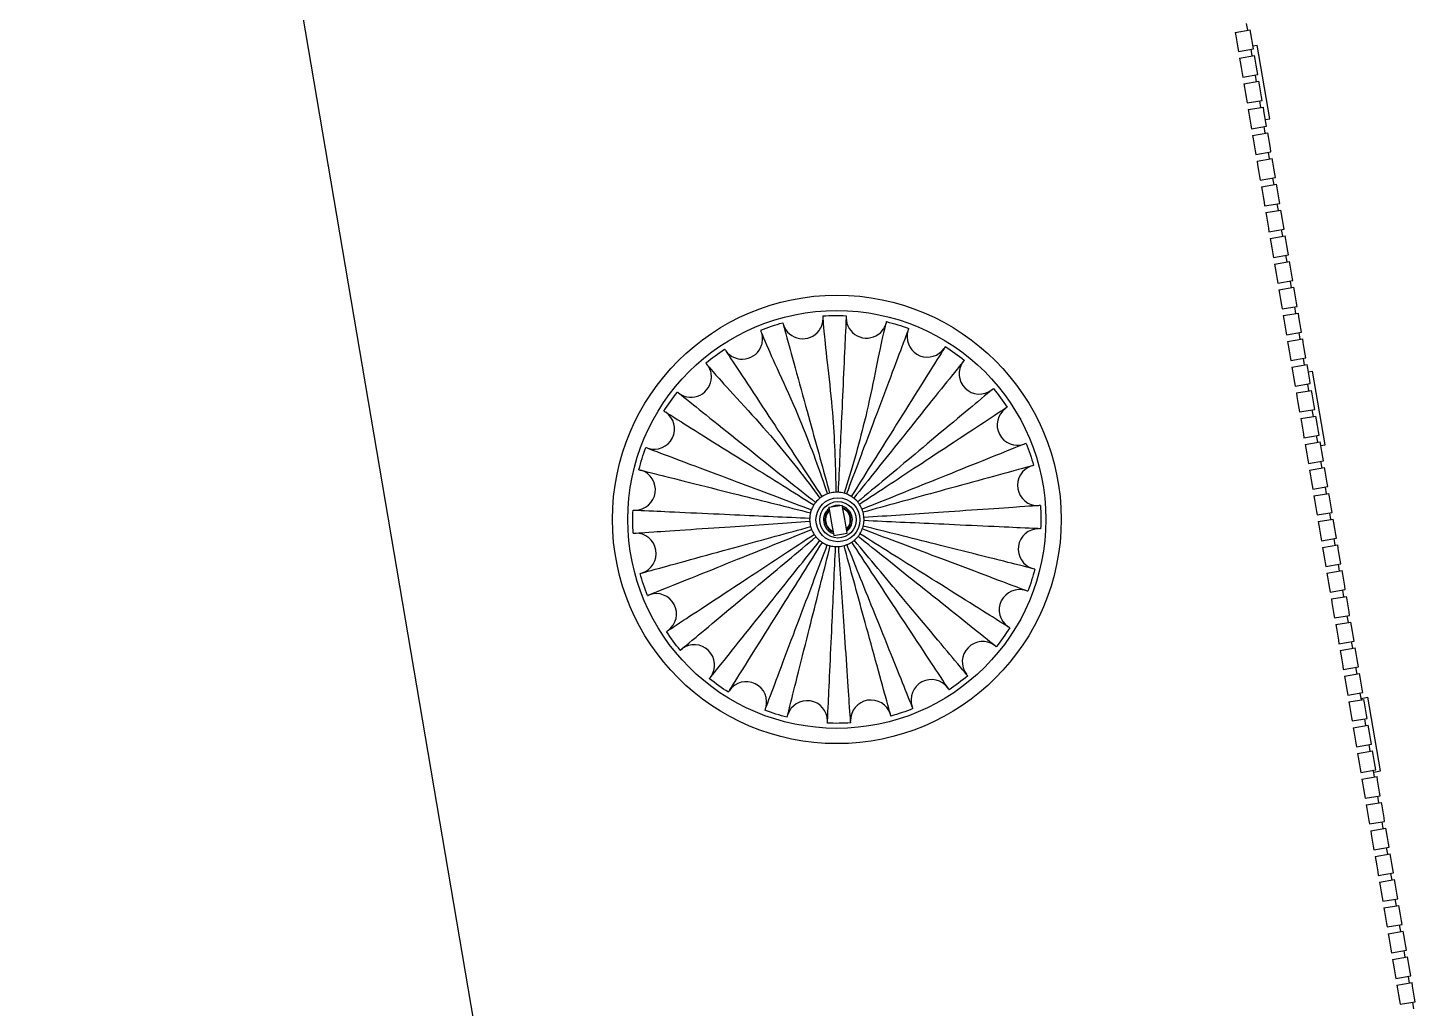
# Model space of a CAD drawing. Header units: inches. Extents: x -6210 to 141093, y -2740 to 21225.
# Drawn here: x 99708.8 to 100116.9, y 7866.7 to 8155.3 of the extents above; entities that cross this region are included whole.
import ezdxf

# ---------------------------------------------------------------- set-up
doc = ezdxf.new("R2010")
doc.units = ezdxf.units.IN
doc.header["$LTSCALE"] = 100
doc.header["$MEASUREMENT"] = 0
doc.layers.add('car area', color=53, linetype='Continuous')

msp = doc.modelspace()

# ---------------------------------------------------------------- linework, layer by layer
at = {"layer": 'car area'}
for p, q in [((99926.87027, 7350.7335), (99708.75239, 8636.06312)), ((100067.63655, 8154.53829), (100067.30193, 8156.5101)), ((100063.92596, 8153.90861), (100068.36253, 8154.66149)), ((100063.92596, 8153.90861), (100064.10687, 8152.84254)), ((100064.10687, 8152.84254), (100064.40174, 8151.10494)), ((100064.40174, 8151.10494), (100064.69661, 8149.36734)), ((100068.54344, 8153.59542), (100068.36253, 8154.66149)), ((100068.83831, 8151.85782), (100068.54344, 8153.59542)), ((100069.13318, 8150.12022), (100068.83831, 8151.85782)), ((100064.69661, 8149.36734), (100064.87752, 8148.30127)), ((100064.87752, 8148.30127), (100069.31409, 8149.05415)), ((100065.21213, 8146.32946), (100069.6487, 8147.08234)), ((100068.92271, 8146.95914), (100068.5881, 8148.93095)), ((100069.31409, 8149.05415), (100069.13318, 8150.12022)), ((100069.16944, 8149.90651), (100070.41527, 8150.11792)), ((100069.82961, 8146.01627), (100069.6487, 8147.08234)), ((100074.096, 8128.42801), (100070.41527, 8150.11792)), ((100065.21213, 8146.32946), (100065.39304, 8145.2634)), ((100065.39304, 8145.2634), (100065.6879, 8143.5258)), ((100065.6879, 8143.5258), (100065.98277, 8141.7882)), ((100070.12448, 8144.27867), (100069.82961, 8146.01627)), ((100070.41934, 8142.54107), (100070.12448, 8144.27867)), ((100065.98277, 8141.7882), (100066.16368, 8140.72213)), ((100066.16368, 8140.72213), (100070.60025, 8141.47501)), ((100066.49829, 8138.75032), (100070.93487, 8139.5032)), ((100066.49829, 8138.75032), (100066.6792, 8137.68425)), ((100070.20888, 8139.38), (100069.87427, 8141.35181)), ((100070.60025, 8141.47501), (100070.41934, 8142.54107)), ((100071.11578, 8138.43713), (100070.93487, 8139.5032)), ((100066.6792, 8137.68425), (100066.97407, 8135.94665)), ((100066.97407, 8135.94665), (100067.26894, 8134.20905)), ((100071.41064, 8136.69953), (100071.11578, 8138.43713)), ((100071.70551, 8134.96193), (100071.41064, 8136.69953)), ((100071.88642, 8133.89586), (100071.70551, 8134.96193)), ((100067.26894, 8134.20905), (100067.44985, 8133.14298)), ((100067.44985, 8133.14298), (100071.88642, 8133.89586)), ((100067.78446, 8131.17117), (100072.22103, 8131.92405)), ((100067.78446, 8131.17117), (100067.96537, 8130.10511)), ((100071.49504, 8131.80085), (100071.16043, 8133.77266)), ((100072.40194, 8130.85798), (100072.22103, 8131.92405)), ((100072.69681, 8129.12038), (100072.40194, 8130.85798)), ((100067.96537, 8130.10511), (100068.26024, 8128.36751)), ((100068.26024, 8128.36751), (100068.5551, 8126.62991)), ((100068.5551, 8126.62991), (100068.73601, 8125.56384)), ((100068.73601, 8125.56384), (100073.17259, 8126.31672)), ((100072.99168, 8127.38278), (100072.69681, 8129.12038)), ((100072.85018, 8128.2166), (100074.096, 8128.42801)), ((100073.17259, 8126.31672), (100072.99168, 8127.38278)), ((100069.07062, 8123.59203), (100073.5072, 8124.34491)), ((100069.07062, 8123.59203), (100069.25153, 8122.52596)), ((100069.25153, 8122.52596), (100069.5464, 8120.78836)), ((100072.78121, 8124.22171), (100072.4466, 8126.19352)), ((100073.68811, 8123.27884), (100073.5072, 8124.34491)), ((100073.98297, 8121.54124), (100073.68811, 8123.27884)), ((100069.5464, 8120.78836), (100069.84127, 8119.05076)), ((100069.84127, 8119.05076), (100070.02218, 8117.98469)), ((100070.02218, 8117.98469), (100074.45875, 8118.73757)), ((100074.06738, 8116.64256), (100073.73276, 8118.61437)), ((100074.27784, 8119.80364), (100073.98297, 8121.54124)), ((100074.45875, 8118.73757), (100074.27784, 8119.80364)), ((100070.35679, 8116.01288), (100074.79336, 8116.76576)), ((100070.35679, 8116.01288), (100070.5377, 8114.94682)), ((100070.5377, 8114.94682), (100070.83257, 8113.20922)), ((100074.97427, 8115.69969), (100074.79336, 8116.76576)), ((100075.26914, 8113.9621), (100074.97427, 8115.69969)), ((100070.83257, 8113.20922), (100071.12743, 8111.47162)), ((100071.12743, 8111.47162), (100071.30834, 8110.40555)), ((100071.30834, 8110.40555), (100075.74492, 8111.15843)), ((100075.35354, 8109.06342), (100075.01893, 8111.03523)), ((100075.56401, 8112.2245), (100075.26914, 8113.9621)), ((100075.74492, 8111.15843), (100075.56401, 8112.2245)), ((100071.64296, 8108.43374), (100076.07953, 8109.18662)), ((100071.64296, 8108.43374), (100071.82387, 8107.36767)), ((100071.82387, 8107.36767), (100072.11873, 8105.63007)), ((100076.26044, 8108.12055), (100076.07953, 8109.18662)), ((100076.55531, 8106.38295), (100076.26044, 8108.12055)), ((100076.85017, 8104.64535), (100076.55531, 8106.38295)), ((100072.11873, 8105.63007), (100072.4136, 8103.89247)), ((100072.4136, 8103.89247), (100072.59451, 8102.82641)), ((100072.59451, 8102.82641), (100077.03108, 8103.57928)), ((100076.63971, 8101.48427), (100076.30509, 8103.45608)), ((100077.03108, 8103.57928), (100076.85017, 8104.64535)), ((100072.92912, 8100.8546), (100077.36569, 8101.60747)), ((100072.92912, 8100.8546), (100073.11003, 8099.78853)), ((100073.11003, 8099.78853), (100073.4049, 8098.05093)), ((100073.4049, 8098.05093), (100073.69977, 8096.31333)), ((100077.5466, 8100.54141), (100077.36569, 8101.60747)), ((100077.84147, 8098.80381), (100077.5466, 8100.54141)), ((100078.13634, 8097.06621), (100077.84147, 8098.80381)), ((100073.69977, 8096.31333), (100073.88068, 8095.24726)), ((100073.88068, 8095.24726), (100078.31725, 8096.00014)), ((100074.21529, 8093.27545), (100078.65186, 8094.02833)), ((100077.92587, 8093.90513), (100077.59126, 8095.87694)), ((100078.31725, 8096.00014), (100078.13634, 8097.06621)), ((100078.83277, 8092.96226), (100078.65186, 8094.02833)), ((100074.21529, 8093.27545), (100074.3962, 8092.20938)), ((100074.3962, 8092.20938), (100074.69106, 8090.47178)), ((100074.69106, 8090.47178), (100074.98593, 8088.73418)), ((100079.12764, 8091.22466), (100078.83277, 8092.96226)), ((100079.4225, 8089.48706), (100079.12764, 8091.22466)), ((100074.98593, 8088.73418), (100075.16684, 8087.66812)), ((100075.16684, 8087.66812), (100079.60341, 8088.42099)), ((100075.50145, 8085.69631), (100079.93803, 8086.44918)), ((100075.50145, 8085.69631), (100075.68236, 8084.63024)), ((100079.21204, 8086.32599), (100078.87743, 8088.2978)), ((100079.60341, 8088.42099), (100079.4225, 8089.48706)), ((100080.11894, 8085.38312), (100079.93803, 8086.44918)), ((100075.68236, 8084.63024), (100075.97723, 8082.89264)), ((100075.97723, 8082.89264), (100076.2721, 8081.15504)), ((100080.4138, 8083.64552), (100080.11894, 8085.38312)), ((100080.70867, 8081.90792), (100080.4138, 8083.64552)), ((100080.88958, 8080.84185), (100080.70867, 8081.90792)), ((100076.2721, 8081.15504), (100076.45301, 8080.08897)), ((100076.45301, 8080.08897), (100080.88958, 8080.84185)), ((100076.78762, 8078.11716), (100081.22419, 8078.87004)), ((100076.78762, 8078.11716), (100076.96853, 8077.05109)), ((100080.4982, 8078.74684), (100080.16359, 8080.71865)), ((100081.4051, 8077.80397), (100081.22419, 8078.87004)), ((100081.69997, 8076.06637), (100081.4051, 8077.80397)), ((100076.96853, 8077.05109), (100077.2634, 8075.31349)), ((100077.2634, 8075.31349), (100077.55826, 8073.57589)), ((100077.55826, 8073.57589), (100077.73917, 8072.50983)), ((100077.73917, 8072.50983), (100082.17575, 8073.2627)), ((100081.99484, 8074.32877), (100081.69997, 8076.06637)), ((100082.17575, 8073.2627), (100081.99484, 8074.32877)), ((100078.07379, 8070.53802), (100082.51036, 8071.29089)), ((100078.07379, 8070.53802), (100078.25469, 8069.47195)), ((100078.25469, 8069.47195), (100078.54956, 8067.73435)), ((100081.78437, 8071.1677), (100081.44976, 8073.13951)), ((100082.69127, 8070.22483), (100082.51036, 8071.29089)), ((100082.98613, 8068.48723), (100082.69127, 8070.22483)), ((100078.54956, 8067.73435), (100078.84443, 8065.99675)), ((100078.84443, 8065.99675), (100079.02534, 8064.93068)), ((100079.02534, 8064.93068), (100083.46191, 8065.68356)), ((100083.07054, 8063.58855), (100082.73592, 8065.56036)), ((100083.281, 8066.74963), (100082.98613, 8068.48723)), ((100083.46191, 8065.68356), (100083.281, 8066.74963)), ((100079.35995, 8062.95887), (100083.79652, 8063.71175)), ((100079.35995, 8062.95887), (100079.54086, 8061.8928)), ((100079.54086, 8061.8928), (100079.83573, 8060.1552)), ((100083.97743, 8062.64568), (100083.79652, 8063.71175)), ((100084.2723, 8060.90808), (100083.97743, 8062.64568)), ((100079.83573, 8060.1552), (100080.13059, 8058.4176)), ((100080.13059, 8058.4176), (100080.3115, 8057.35154)), ((100080.3115, 8057.35154), (100084.74808, 8058.10441)), ((100084.3567, 8056.00941), (100084.02209, 8057.98122)), ((100084.56717, 8059.17048), (100084.2723, 8060.90808)), ((100084.74808, 8058.10441), (100084.56717, 8059.17048)), ((100080.64612, 8055.37973), (100085.08269, 8056.1326)), ((100080.64612, 8055.37973), (100080.82703, 8054.31366)), ((100080.82703, 8054.31366), (100081.12189, 8052.57606)), ((100085.2636, 8055.06654), (100085.08269, 8056.1326)), ((100085.55847, 8053.32894), (100085.2636, 8055.06654)), ((100085.45099, 8053.96225), (100086.69682, 8054.17366)), ((100085.85333, 8051.59134), (100085.55847, 8053.32894)), ((100090.37755, 8032.48375), (100086.69682, 8054.17366)), ((100081.12189, 8052.57606), (100081.41676, 8050.83846)), ((100081.41676, 8050.83846), (100081.59767, 8049.77239)), ((100081.59767, 8049.77239), (100086.03424, 8050.52527)), ((100085.64287, 8048.43026), (100085.30826, 8050.40207)), ((100086.03424, 8050.52527), (100085.85333, 8051.59134)), ((100081.93228, 8047.80058), (100086.36885, 8048.55346)), ((100081.93228, 8047.80058), (100082.11319, 8046.73452)), ((100082.11319, 8046.73452), (100082.40806, 8044.99692)), ((100082.40806, 8044.99692), (100082.70293, 8043.25932)), ((100086.54976, 8047.48739), (100086.36885, 8048.55346)), ((100086.84463, 8045.74979), (100086.54976, 8047.48739)), ((100087.1395, 8044.01219), (100086.84463, 8045.74979)), ((100082.70293, 8043.25932), (100082.88384, 8042.19325)), ((100082.88384, 8042.19325), (100087.32041, 8042.94613)), ((100083.21845, 8040.22144), (100087.65502, 8040.97432)), ((100086.92903, 8040.85112), (100086.59442, 8042.82293)), ((100087.32041, 8042.94613), (100087.1395, 8044.01219)), ((100087.83593, 8039.90825), (100087.65502, 8040.97432)), ((100083.21845, 8040.22144), (100083.39936, 8039.15537)), ((100083.39936, 8039.15537), (100083.69422, 8037.41777)), ((100083.69422, 8037.41777), (100083.98909, 8035.68017)), ((100088.1308, 8038.17065), (100087.83593, 8039.90825)), ((100088.42566, 8036.43305), (100088.1308, 8038.17065)), ((100083.98909, 8035.68017), (100084.17, 8034.6141)), ((100084.17, 8034.6141), (100088.60657, 8035.36698)), ((100084.50461, 8032.64229), (100088.94119, 8033.39517)), ((100084.50461, 8032.64229), (100084.68552, 8031.57623)), ((100088.2152, 8033.27197), (100087.88059, 8035.24378)), ((100088.60657, 8035.36698), (100088.42566, 8036.43305)), ((100089.1221, 8032.3291), (100088.94119, 8033.39517)), ((100089.13173, 8032.27234), (100090.37755, 8032.48375)), ((100084.68552, 8031.57623), (100084.98039, 8029.83863)), ((100084.98039, 8029.83863), (100085.27526, 8028.10103)), ((100089.41696, 8030.5915), (100089.1221, 8032.3291)), ((100089.71183, 8028.8539), (100089.41696, 8030.5915)), ((100089.89274, 8027.78784), (100089.71183, 8028.8539)), ((100085.27526, 8028.10103), (100085.45617, 8027.03496)), ((100085.45617, 8027.03496), (100089.89274, 8027.78784)), ((100085.79078, 8025.06315), (100090.22735, 8025.81603)), ((100085.79078, 8025.06315), (100085.97169, 8023.99708)), ((100089.50136, 8025.69283), (100089.16675, 8027.66464)), ((100090.40826, 8024.74996), (100090.22735, 8025.81603)), ((100090.70313, 8023.01236), (100090.40826, 8024.74996)), ((100085.97169, 8023.99708), (100086.26656, 8022.25948)), ((100086.26656, 8022.25948), (100086.56142, 8020.52188)), ((100086.56142, 8020.52188), (100086.74233, 8019.45581)), ((100086.74233, 8019.45581), (100091.17891, 8020.20869)), ((100090.998, 8021.27476), (100090.70313, 8023.01236)), ((100091.17891, 8020.20869), (100090.998, 8021.27476)), ((100087.07695, 8017.484), (100091.51352, 8018.23688)), ((100087.07695, 8017.484), (100087.25785, 8016.41794)), ((100087.25785, 8016.41794), (100087.55272, 8014.68034)), ((100090.78753, 8018.11368), (100090.45292, 8020.08549)), ((100091.69443, 8017.17081), (100091.51352, 8018.23688)), ((100091.98929, 8015.43321), (100091.69443, 8017.17081)), ((99944.42161, 8014.12536), (99948.36523, 8014.79458)), ((99944.42161, 8014.12536), (99945.12809, 8009.96219)), ((99949.07171, 8010.63142), (99948.36523, 8014.79458)), ((100087.55272, 8014.68034), (100087.84759, 8012.94274)), ((100087.84759, 8012.94274), (100088.0285, 8011.87667)), ((100088.0285, 8011.87667), (100092.46507, 8012.62955)), ((100092.0737, 8010.53454), (100091.73908, 8012.50635)), ((100092.28416, 8013.69561), (100091.98929, 8015.43321)), ((100092.46507, 8012.62955), (100092.28416, 8013.69561)), ((99945.12809, 8009.96219), (99945.83367, 8005.80437)), ((99949.77729, 8006.47359), (99949.07171, 8010.63142)), ((100088.36311, 8009.90486), (100092.79968, 8010.65774)), ((100088.36311, 8009.90486), (100088.54402, 8008.83879)), ((100088.54402, 8008.83879), (100088.83889, 8007.10119)), ((100092.98059, 8009.59167), (100092.79968, 8010.65774)), ((100093.27546, 8007.85407), (100092.98059, 8009.59167)), ((99945.83367, 8005.80437), (99949.77729, 8006.47359)), ((100088.83889, 8007.10119), (100089.13376, 8005.36359)), ((100089.13376, 8005.36359), (100089.31466, 8004.29752)), ((100089.31466, 8004.29752), (100093.75124, 8005.0504)), ((100093.35986, 8002.95539), (100093.02525, 8004.9272)), ((100093.57033, 8006.11647), (100093.27546, 8007.85407)), ((100093.75124, 8005.0504), (100093.57033, 8006.11647)), ((100089.64928, 8002.32571), (100094.08585, 8003.07859)), ((100089.64928, 8002.32571), (100089.83019, 8001.25965)), ((100089.83019, 8001.25965), (100090.12505, 7999.52205)), ((100094.26676, 8002.01252), (100094.08585, 8003.07859)), ((100094.56163, 8000.27492), (100094.26676, 8002.01252)), ((100094.85649, 7998.53733), (100094.56163, 8000.27492)), ((100090.12505, 7999.52205), (100090.41992, 7997.78445)), ((100090.41992, 7997.78445), (100090.60083, 7996.71838)), ((100090.60083, 7996.71838), (100095.0374, 7997.47126)), ((100094.64603, 7995.37625), (100094.31142, 7997.34806)), ((100095.0374, 7997.47126), (100094.85649, 7998.53733)), ((100090.93544, 7994.74657), (100095.37202, 7995.49945)), ((100090.93544, 7994.74657), (100091.11635, 7993.6805)), ((100091.11635, 7993.6805), (100091.41122, 7991.9429)), ((100091.41122, 7991.9429), (100091.70609, 7990.2053)), ((100095.55292, 7994.43338), (100095.37202, 7995.49945)), ((100095.84779, 7992.69578), (100095.55292, 7994.43338)), ((100096.14266, 7990.95818), (100095.84779, 7992.69578)), ((100091.70609, 7990.2053), (100091.887, 7989.13924)), ((100091.887, 7989.13924), (100096.32357, 7989.89211)), ((100092.22161, 7987.16743), (100096.65818, 7987.9203)), ((100095.93219, 7987.7971), (100095.59758, 7989.76891)), ((100096.32357, 7989.89211), (100096.14266, 7990.95818)), ((100096.83909, 7986.85424), (100096.65818, 7987.9203)), ((100092.22161, 7987.16743), (100092.40252, 7986.10136)), ((100092.40252, 7986.10136), (100092.69739, 7984.36376)), ((100092.69739, 7984.36376), (100092.99225, 7982.62616)), ((100097.13396, 7985.11664), (100096.83909, 7986.85424)), ((100097.42882, 7983.37904), (100097.13396, 7985.11664)), ((100092.99225, 7982.62616), (100093.17316, 7981.56009)), ((100093.17316, 7981.56009), (100097.60973, 7982.31297)), ((100093.50777, 7979.58828), (100097.94435, 7980.34116)), ((100093.50777, 7979.58828), (100093.68868, 7978.52221)), ((100097.21836, 7980.21796), (100096.88375, 7982.18977)), ((100097.60973, 7982.31297), (100097.42882, 7983.37904)), ((100098.12526, 7979.27509), (100097.94435, 7980.34116)), ((100093.68868, 7978.52221), (100093.98355, 7976.78461)), ((100093.98355, 7976.78461), (100094.27842, 7975.04701)), ((100098.42012, 7977.53749), (100098.12526, 7979.27509)), ((100098.71499, 7975.79989), (100098.42012, 7977.53749)), ((100098.8959, 7974.73382), (100098.71499, 7975.79989)), ((100094.27842, 7975.04701), (100094.45933, 7973.98095)), ((100094.45933, 7973.98095), (100098.8959, 7974.73382)), ((100094.79394, 7972.00914), (100099.23051, 7972.76201)), ((100094.79394, 7972.00914), (100094.97485, 7970.94307)), ((100098.50452, 7972.63882), (100098.16991, 7974.61063)), ((100099.41142, 7971.69595), (100099.23051, 7972.76201)), ((100099.70629, 7969.95835), (100099.41142, 7971.69595)), ((100094.97485, 7970.94307), (100095.26972, 7969.20547)), ((100095.26972, 7969.20547), (100095.56458, 7967.46787)), ((100095.56458, 7967.46787), (100095.74549, 7966.4018)), ((100095.74549, 7966.4018), (100100.18207, 7967.15468)), ((100100.00116, 7968.22075), (100099.70629, 7969.95835)), ((100100.18207, 7967.15468), (100100.00116, 7968.22075)), ((100096.08011, 7964.42999), (100100.51668, 7965.18287)), ((100096.08011, 7964.42999), (100096.26102, 7963.36392)), ((100096.26102, 7963.36392), (100096.55588, 7961.62632)), ((100099.79069, 7965.05967), (100099.45608, 7967.03148)), ((100100.69759, 7964.1168), (100100.51668, 7965.18287)), ((100100.99245, 7962.3792), (100100.69759, 7964.1168)), ((100096.55588, 7961.62632), (100096.85075, 7959.88872)), ((100096.85075, 7959.88872), (100097.03166, 7958.82266)), ((100097.03166, 7958.82266), (100101.46823, 7959.57553)), ((100101.07686, 7957.48053), (100100.74224, 7959.45234)), ((100101.28732, 7960.6416), (100100.99245, 7962.3792)), ((100101.46823, 7959.57553), (100101.28732, 7960.6416)), ((100097.36627, 7956.85085), (100101.80284, 7957.60372)), ((100097.36627, 7956.85085), (100097.54718, 7955.78478)), ((100097.54718, 7955.78478), (100097.84205, 7954.04718)), ((100101.00656, 7957.89478), (100102.97837, 7958.2294)), ((100101.98375, 7956.53766), (100101.80284, 7957.60372)), ((100102.27862, 7954.80006), (100101.98375, 7956.53766)), ((100106.6591, 7936.53949), (100102.97837, 7958.2294)), ((100097.84205, 7954.04718), (100098.13692, 7952.30958)), ((100098.13692, 7952.30958), (100098.31782, 7951.24351)), ((100098.31782, 7951.24351), (100102.7544, 7951.99639)), ((100102.36302, 7949.90138), (100102.02841, 7951.87319)), ((100102.57349, 7953.06246), (100102.27862, 7954.80006)), ((100102.7544, 7951.99639), (100102.57349, 7953.06246)), ((100098.65244, 7949.2717), (100103.08901, 7950.02458)), ((100098.65244, 7949.2717), (100098.83335, 7948.20563)), ((100098.83335, 7948.20563), (100099.12821, 7946.46803)), ((100103.26992, 7948.95851), (100103.08901, 7950.02458)), ((100103.56479, 7947.22091), (100103.26992, 7948.95851)), ((100103.85965, 7945.48331), (100103.56479, 7947.22091)), ((100099.12821, 7946.46803), (100099.42308, 7944.73043)), ((100099.42308, 7944.73043), (100099.60399, 7943.66437)), ((100099.60399, 7943.66437), (100104.04056, 7944.41724)), ((100103.64919, 7942.32224), (100103.31458, 7944.29405)), ((100104.04056, 7944.41724), (100103.85965, 7945.48331)), ((100099.9386, 7941.69256), (100104.37518, 7942.44543)), ((100099.9386, 7941.69256), (100100.11951, 7940.62649)), ((100100.11951, 7940.62649), (100100.41438, 7938.88889)), ((100100.41438, 7938.88889), (100100.70925, 7937.15129)), ((100104.55608, 7941.37937), (100104.37518, 7942.44543)), ((100104.85095, 7939.64177), (100104.55608, 7941.37937)), ((100105.14582, 7937.90417), (100104.85095, 7939.64177)), ((100100.70925, 7937.15129), (100100.89016, 7936.08522)), ((100100.89016, 7936.08522), (100105.32673, 7936.8381)), ((100101.22477, 7934.11341), (100105.66134, 7934.86629)), ((100104.93535, 7934.74309), (100104.60074, 7936.7149)), ((100104.68729, 7936.20487), (100106.6591, 7936.53949)), ((100105.32673, 7936.8381), (100105.14582, 7937.90417)), ((100105.84225, 7933.80022), (100105.66134, 7934.86629)), ((100101.22477, 7934.11341), (100101.40568, 7933.04735)), ((100101.40568, 7933.04735), (100101.70055, 7931.30975)), ((100101.70055, 7931.30975), (100101.99541, 7929.57215)), ((100106.13712, 7932.06262), (100105.84225, 7933.80022)), ((100106.43199, 7930.32502), (100106.13712, 7932.06262)), ((100101.99541, 7929.57215), (100102.17632, 7928.50608)), ((100102.17632, 7928.50608), (100106.61289, 7929.25896)), ((100102.51093, 7926.53427), (100106.94751, 7927.28715)), ((100102.51093, 7926.53427), (100102.69184, 7925.4682)), ((100106.22152, 7927.16395), (100105.88691, 7929.13576)), ((100106.61289, 7929.25896), (100106.43199, 7930.32502)), ((100107.12842, 7926.22108), (100106.94751, 7927.28715)), ((100102.69184, 7925.4682), (100102.98671, 7923.7306)), ((100102.98671, 7923.7306), (100103.28158, 7921.993)), ((100107.42328, 7924.48348), (100107.12842, 7926.22108)), ((100107.71815, 7922.74588), (100107.42328, 7924.48348)), ((100107.89906, 7921.67981), (100107.71815, 7922.74588)), ((100103.28158, 7921.993), (100103.46249, 7920.92693)), ((100103.46249, 7920.92693), (100107.89906, 7921.67981)), ((100103.7971, 7918.95512), (100108.23367, 7919.708)), ((100103.7971, 7918.95512), (100103.97801, 7917.88906)), ((100107.50769, 7919.5848), (100107.17307, 7921.55661)), ((100108.41458, 7918.64193), (100108.23367, 7919.708)), ((100108.70945, 7916.90433), (100108.41458, 7918.64193)), ((100103.97801, 7917.88906), (100104.27288, 7916.15146)), ((100104.27288, 7916.15146), (100104.56774, 7914.41386)), ((100104.56774, 7914.41386), (100104.74865, 7913.34779)), ((100104.74865, 7913.34779), (100109.18523, 7914.10067)), ((100109.00432, 7915.16673), (100108.70945, 7916.90433)), ((100109.18523, 7914.10067), (100109.00432, 7915.16673)), ((100105.08327, 7911.37598), (100109.51984, 7912.12886)), ((100105.08327, 7911.37598), (100105.26418, 7910.30991)), ((100105.26418, 7910.30991), (100105.55904, 7908.57231)), ((100108.79385, 7912.00566), (100108.45924, 7913.97747)), ((100109.70075, 7911.06279), (100109.51984, 7912.12886)), ((100109.99562, 7909.32519), (100109.70075, 7911.06279)), ((100105.55904, 7908.57231), (100105.85391, 7906.83471)), ((100105.85391, 7906.83471), (100106.03482, 7905.76864)), ((100106.03482, 7905.76864), (100110.47139, 7906.52152)), ((100110.08002, 7904.42651), (100109.7454, 7906.39832)), ((100110.29048, 7907.58759), (100109.99562, 7909.32519)), ((100110.47139, 7906.52152), (100110.29048, 7907.58759)), ((100106.36943, 7903.79683), (100110.806, 7904.54971)), ((100106.36943, 7903.79683), (100106.55034, 7902.73077)), ((100106.55034, 7902.73077), (100106.84521, 7900.99317)), ((100110.98691, 7903.48364), (100110.806, 7904.54971)), ((100111.28178, 7901.74604), (100110.98691, 7903.48364)), ((100106.84521, 7900.99317), (100107.14008, 7899.25557)), ((100107.14008, 7899.25557), (100107.32099, 7898.1895)), ((100107.32099, 7898.1895), (100111.75756, 7898.94238)), ((100111.36618, 7896.84737), (100111.03157, 7898.81918)), ((100111.57665, 7900.00844), (100111.28178, 7901.74604)), ((100111.75756, 7898.94238), (100111.57665, 7900.00844)), ((100107.6556, 7896.21769), (100112.09217, 7896.97057)), ((100107.6556, 7896.21769), (100107.83651, 7895.15162)), ((100107.83651, 7895.15162), (100108.13137, 7893.41402)), ((100112.27308, 7895.9045), (100112.09217, 7896.97057)), ((100112.56795, 7894.1669), (100112.27308, 7895.9045)), ((100112.86281, 7892.4293), (100112.56795, 7894.1669)), ((100108.13137, 7893.41402), (100108.42624, 7891.67642)), ((100108.42624, 7891.67642), (100108.60715, 7890.61035)), ((100108.60715, 7890.61035), (100113.04372, 7891.36323)), ((100112.65235, 7889.26822), (100112.31774, 7891.24003)), ((100113.04372, 7891.36323), (100112.86281, 7892.4293)), ((100108.94176, 7888.63854), (100113.37834, 7889.39142)), ((100108.94176, 7888.63854), (100109.12267, 7887.57248)), ((100109.12267, 7887.57248), (100109.41754, 7885.83488)), ((100109.41754, 7885.83488), (100109.71241, 7884.09728)), ((100113.55925, 7888.32535), (100113.37834, 7889.39142)), ((100113.85411, 7886.58775), (100113.55925, 7888.32535)), ((100114.14898, 7884.85016), (100113.85411, 7886.58775)), ((100109.71241, 7884.09728), (100109.89332, 7883.03121)), ((100109.89332, 7883.03121), (100114.32989, 7883.78409)), ((100110.22793, 7881.0594), (100114.6645, 7881.81228)), ((100113.93851, 7881.68908), (100113.6039, 7883.66089)), ((100114.32989, 7883.78409), (100114.14898, 7884.85016)), ((100114.84541, 7880.74621), (100114.6645, 7881.81228)), ((100110.22793, 7881.0594), (100110.40884, 7879.99333)), ((100110.40884, 7879.99333), (100110.70371, 7878.25573)), ((100110.70371, 7878.25573), (100110.99857, 7876.51813)), ((100115.14028, 7879.00861), (100114.84541, 7880.74621)), ((100115.43515, 7877.27101), (100115.14028, 7879.00861)), ((100110.99857, 7876.51813), (100111.17948, 7875.45207)), ((100111.17948, 7875.45207), (100115.61605, 7876.20494)), ((100111.51409, 7873.48026), (100115.95067, 7874.23313)), ((100111.51409, 7873.48026), (100111.695, 7872.41419)), ((100115.22468, 7874.10993), (100114.89007, 7876.08174)), ((100115.61605, 7876.20494), (100115.43515, 7877.27101)), ((100116.13158, 7873.16707), (100115.95067, 7874.23313)), ((100111.695, 7872.41419), (100111.98987, 7870.67659)), ((100111.98987, 7870.67659), (100112.28474, 7868.93899)), ((100116.42644, 7871.42947), (100116.13158, 7873.16707)), ((100116.72131, 7869.69187), (100116.42644, 7871.42947)), ((100116.90222, 7868.6258), (100116.72131, 7869.69187)), ((100112.28474, 7868.93899), (100112.46565, 7867.87292)), ((100112.46565, 7867.87292), (100116.90222, 7868.6258)), ((100116.51085, 7866.53079), (100116.17623, 7868.5026))]:
    msp.add_line(p, q, dxfattribs=at)
for centre, radius in [((99946.75651, 8010.56628), 66), ((99946.75651, 8010.56628), 61.5), ((99947.0745, 8010.44653), 6.46015), ((99947.0745, 8010.44653), 5.35835), ((99947.0745, 8010.44653), 5.35835)]:
    msp.add_circle(centre, radius, dxfattribs=at)
for centre, radius, start, end in [((99955.48914, 8069.92739), 6, 180.2291795, 305.5008314), ((99936.71814, 8069.72058), 6, 198.2291795, 323.5008314), ((99973.40532, 8064.32352), 6, 171.813675, 325.0332756), ((99973.40532, 8064.32352), 6, 162.2291795, 164.7749841), ((99918.92977, 8063.72334), 6, 216.2291795, 341.5008314), ((99988.71294, 8053.45752), 6, 144.2291795, 307.0332756), ((99903.86527, 8052.52271), 6, 234.2291795, 358.7501387), ((99892.99927, 8037.2151), 6, 252.2291795, 55.0332756), ((99999.91356, 8038.39302), 6, 126.2291795, 289.0332756), ((99887.3954, 8019.29891), 6, 270.2291795, 73.0332756), ((100005.91081, 8020.60465), 6, 108.2291795, 271.0332756), ((99946.75651, 8010.56628), 8, 128.2728398, 141.3631955), ((99946.75651, 8010.56628), 8, 123.3631955, 128.2728398), ((99946.75651, 8010.56628), 8, 110.2728398, 123.3631955), ((99946.75651, 8010.56628), 8, 105.3631955, 110.2728398), ((99946.75651, 8010.56628), 8, 92.2728398, 105.3631955), ((99946.75651, 8010.56628), 8, 87.3631955, 92.2728398), ((99946.75651, 8010.56628), 8, 74.2728398, 87.3631955), ((99946.75651, 8010.56628), 8, 69.3631955, 74.2728398), ((99946.75651, 8010.56628), 8, 57.8992596, 69.3631955), ((99946.75651, 8010.56628), 8, 51.3631955, 57.8992596), ((99946.75651, 8010.56628), 8, 39.8992596, 51.3631955), ((99946.75651, 8010.56628), 8, 165.8992596, 177.3631955), ((99946.75651, 8010.56628), 8, 159.3631955, 165.8992596), ((99946.75651, 8010.56628), 8, 147.8992596, 159.3631955), ((99946.75651, 8010.56628), 8, 141.3631955, 147.8992596), ((99947.0745, 8010.44653), 4.25101, 127.6964542, 251.5660009), ((99947.0745, 8010.44653), 3.83406, 131.0736094, 248.1888457), ((99947.0745, 8010.44653), 3.83406, 131.0736094, 248.1888457), ((99947.0745, 8010.44653), 3.65212, 132.8355879, 246.4268673), ((99947.0745, 8010.44653), 4.25101, 82.889565, 116.3728902), ((99947.0745, 8010.44653), 4.25101, 307.6964542, 71.5660009), ((99947.0745, 8010.44653), 3.83406, 311.0736094, 68.1888457), ((99947.0745, 8010.44653), 3.83406, 311.0736094, 68.1888457), ((99947.0745, 8010.44653), 3.65212, 312.8355879, 66.4268673), ((99946.75651, 8010.56628), 8, 33.3631955, 39.8992596), ((99946.75651, 8010.56628), 8, 21.8992596, 33.3631955), ((99946.75651, 8010.56628), 8, 15.3631955, 21.8992596), ((99946.75651, 8010.56628), 8, 3.8992596, 15.3631955), ((99946.75651, 8010.56628), 8, 177.3631955, 183.8992596), ((99946.75651, 8010.56628), 8, 183.8992596, 195.3631955), ((99946.75651, 8010.56628), 8, 195.3631955, 201.8992596), ((99946.75651, 8010.56628), 8, 339.3631955, 345.8992596), ((99946.75651, 8010.56628), 8, 345.8992596, 357.3631955), ((99946.75651, 8010.56628), 8, 357.3631955, 3.8992596), ((99887.60221, 8000.52792), 6, 288.2291795, 91.0332756), ((99946.75651, 8010.56628), 8, 201.8992596, 213.3631955), ((99946.75651, 8010.56628), 8, 213.3631955, 219.8992596), ((99946.75651, 8010.56628), 8, 219.8992596, 231.3631955), ((99946.75651, 8010.56628), 8, 231.3631955, 237.8992596), ((99946.75651, 8010.56628), 8, 291.8992596, 303.3631955), ((99946.75651, 8010.56628), 8, 303.3631955, 309.8992596), ((99946.75651, 8010.56628), 8, 309.8992596, 321.3631955), ((99946.75651, 8010.56628), 8, 321.3631955, 327.8992596), ((99946.75651, 8010.56628), 8, 327.8992596, 339.3631955), ((100006.11761, 8001.83365), 6, 90.2291795, 253.0332756), ((99946.75651, 8010.56628), 8, 237.8992596, 249.3631955), ((99946.75651, 8010.56628), 8, 249.3631955, 255.8992596), ((99946.75651, 8010.56628), 8, 255.8992596, 267.3631955), ((99946.75651, 8010.56628), 8, 267.3631955, 273.8992596), ((99946.75651, 8010.56628), 8, 273.8992596, 285.3631955), ((99946.75651, 8010.56628), 8, 285.3631955, 291.8992596), ((99893.59945, 7982.73955), 6, 306.2291795, 109.0332756), ((100000.51374, 7983.91747), 6, 72.2291795, 235.0332756), ((99904.80008, 7967.67505), 6, 324.2291795, 127.0332756), ((99989.64774, 7968.60985), 6, 54.2291795, 217.0332756), ((99974.58324, 7957.40923), 6, 36.2291795, 199.0332756), ((99920.10769, 7956.80905), 6, 342.2291795, 145.0332756), ((99938.02388, 7951.20518), 6, 0.2291795, 163.0332756), ((99956.79487, 7951.41198), 6, 18.2291795, 181.0332756)]:
    msp.add_arc(centre, radius, start, end, dxfattribs=at)
for points, knots in [([(99941.54133, 8066.15172), (99941.907, 8066.6459), (99942.17804, 8067.18446), (99942.43182, 8067.89529), (99942.49271, 8068.11048), (99942.61348, 8068.62686), (99942.64452, 8068.88075), (99942.667, 8069.11891), (99942.67123, 8069.17531), (99942.6741, 8069.22241)], [0, 0, 0, 0, 2.125288846, 2.125288846, 3.11227642, 3.11227642, 4.79432487, 4.79432487, 5.462335735, 5.462335735, 5.462335735, 5.462335735]), ([(99942.6575, 8070.44652), (99942.56315, 8070.44007), (99942.70544, 8068.43832), (99943.55179, 8059.51095), (99945.00745, 8048.23483), (99945.56676, 8040.54268)], [0.0165735487, 0.0165735487, 0.0165735487, 0.0165735487, 0.3015116483, 0.3015116483, 0.6529817307, 0.6529817307, 0.6529817307, 0.6529817307]), ([(99949.51771, 8070.52285), (99949.51771, 8070.52285), (99949.42539, 8068.51827), (99949.01309, 8059.5655), (99948.49143, 8048.23824), (99948.13665, 8040.53452)], [0.0164767164, 0.0164767164, 0.0164767164, 0.0164767164, 0.3015116483, 0.3015116483, 0.6529817307, 0.6529817307, 0.6529817307, 0.6529817307]), ([(99924.35411, 8066.24911), (99924.26637, 8066.21382), (99925.02027, 8064.35402), (99928.5839, 8056.12511), (99933.45283, 8045.85071), (99936.36177, 8038.70788)], [0.0165735487, 0.0165735487, 0.0165735487, 0.0165735487, 0.3015116483, 0.3015116483, 0.6529817307, 0.6529817307, 0.6529817307, 0.6529817307]), ([(99924.61974, 8061.81959), (99924.81479, 8062.40259), (99924.90615, 8062.99854), (99924.92785, 8063.75301), (99924.91926, 8063.97648), (99924.87455, 8064.5049), (99924.82561, 8064.75597), (99924.7734, 8064.98942), (99924.75999, 8065.04436), (99924.74817, 8065.09004)], [0, 0, 0, 0, 2.125288857, 2.125288857, 3.112276429, 3.112276429, 4.794324877, 4.794324877, 5.462335735, 5.462335735, 5.462335735, 5.462335735]), ([(99930.85497, 8068.44163), (99930.85497, 8068.44163), (99931.38662, 8066.50663), (99933.76105, 8057.86463), (99936.76524, 8046.93056), (99938.8084, 8039.49426)], [0.0164767164, 0.0164767164, 0.0164767164, 0.0164767164, 0.3015116483, 0.3015116483, 0.6529817307, 0.6529817307, 0.6529817307, 0.6529817307]), ([(99961.36213, 8068.78243), (99961.2704, 8068.80545), (99960.78716, 8066.85771), (99958.83337, 8058.10574), (99956.73328, 8046.93169), (99954.88821, 8039.44318)], [0.0165735487, 0.0165735487, 0.0165735487, 0.0165735487, 0.3015116483, 0.3015116483, 0.6529817307, 0.6529817307, 0.6529817307, 0.6529817307]), ([(99967.91017, 8066.73511), (99967.91017, 8066.73511), (99967.20292, 8064.85717), (99964.04423, 8056.46999), (99960.04779, 8045.85832), (99957.32979, 8038.64128)], [0.0164767164, 0.0164767164, 0.0164767164, 0.0164767164, 0.3015116483, 0.3015116483, 0.6529817307, 0.6529817307, 0.6529817307, 0.6529817307]), ([(99958.97342, 8065.04275), (99959.4739, 8065.39975), (99959.89811, 8065.82819), (99960.35913, 8066.42581), (99960.48353, 8066.61165), (99960.75796, 8067.06543), (99960.86593, 8067.29732), (99960.96091, 8067.51687), (99960.98236, 8067.5692), (99960.99965, 8067.61311)], [0, 0, 0, 0, 2.125288839, 2.125288839, 3.112276413, 3.112276413, 4.794324865, 4.794324865, 5.462335735, 5.462335735, 5.462335735, 5.462335735]), ([(99967.61591, 8065.89918), (99967.60414, 8065.85594), (99967.59194, 8065.8091), (99967.56612, 8065.70455), (99967.55253, 8065.64577), (99967.51795, 8065.48531), (99967.49871, 8065.38299), (99967.47669, 8065.24686), (99967.47142, 8065.21235), (99967.46646, 8065.17788)], [0, 0, 0, 0, 0.1477922753, 0.1477922753, 0.3273145812, 0.3273145812, 0.6403469728, 0.6403469728, 0.7467812624, 0.7467812624, 0.7467812624, 0.7467812624]), ([(99978.65177, 8061.41023), (99978.65177, 8061.41023), (99977.58538, 8059.71032), (99972.82276, 8052.11825), (99966.79696, 8042.51259), (99962.69879, 8035.97974)], [0.0164767164, 0.0164767164, 0.0164767164, 0.0164767164, 0.3015116483, 0.3015116483, 0.6529817307, 0.6529817307, 0.6529817307, 0.6529817307]), ([(99913.74878, 8060.69516), (99913.74878, 8060.69516), (99914.85236, 8059.01916), (99919.7811, 8051.53387), (99926.01707, 8042.0633), (99930.25817, 8035.62232)], [0.0164767164, 0.0164767164, 0.0164767164, 0.0164767164, 0.3015116483, 0.3015116483, 0.6529817307, 0.6529817307, 0.6529817307, 0.6529817307]), ([(99984.23195, 8057.44917), (99984.23195, 8057.44917), (99982.97901, 8055.88169), (99977.38314, 8048.8811), (99970.30311, 8040.02377), (99965.48795, 8033.99987)], [0.0164767164, 0.0164767164, 0.0164767164, 0.0164767164, 0.3015116483, 0.3015116483, 0.6529817307, 0.6529817307, 0.6529817307, 0.6529817307]), ([(99908.24362, 8056.60107), (99908.17108, 8056.5404), (99909.4628, 8055.00459), (99915.39488, 8048.27966), (99923.20047, 8040.01271), (99928.1743, 8034.11839)], [0.0165735487, 0.0165735487, 0.0165735487, 0.0165735487, 0.3015116483, 0.3015116483, 0.6529817307, 0.6529817307, 0.6529817307, 0.6529817307]), ([(99909.86384, 8052.39184), (99909.8774, 8053.01327), (99909.7859, 8053.61822), (99909.57564, 8054.35922), (99909.49824, 8054.57473), (99909.29086, 8055.07621), (99909.16397, 8055.30738), (99909.03602, 8055.5253), (99909.00333, 8055.57829), (99908.97579, 8055.62144)], [0, 0, 0, 0, 2.135942841, 2.135942841, 3.127392326, 3.127392326, 4.80707577, 4.80707577, 5.530118538, 5.530118538, 5.530118538, 5.530118538]), ([(99992.80234, 8049.06557), (99992.80234, 8049.06557), (99991.26285, 8047.77839), (99984.38725, 8042.02964), (99975.68806, 8034.75618), (99969.77171, 8029.80947)], [0.0164767164, 0.0164767164, 0.0164767164, 0.0164767164, 0.3015116483, 0.3015116483, 0.6529817307, 0.6529817307, 0.6529817307, 0.6529817307]), ([(99899.87362, 8048.04173), (99899.87362, 8048.04173), (99901.4411, 8046.78878), (99908.44169, 8041.19292), (99917.29902, 8034.11288), (99923.32292, 8029.29773)], [0.0164767164, 0.0164767164, 0.0164767164, 0.0164767164, 0.3015116483, 0.3015116483, 0.6529817307, 0.6529817307, 0.6529817307, 0.6529817307]), ([(99895.91256, 8042.46154), (99895.91256, 8042.46154), (99897.61247, 8041.39516), (99905.20453, 8036.63253), (99914.8102, 8030.60674), (99921.34305, 8026.50857)], [0.0164767164, 0.0164767164, 0.0164767164, 0.0164767164, 0.3015116483, 0.3015116483, 0.6529817307, 0.6529817307, 0.6529817307, 0.6529817307]), ([(99996.88538, 8043.57401), (99996.88538, 8043.57401), (99995.20938, 8042.47043), (99987.72409, 8037.54169), (99978.25352, 8031.30572), (99971.81254, 8027.06461)], [0.0164767164, 0.0164767164, 0.0164767164, 0.0164767164, 0.3015116483, 0.3015116483, 0.6529817307, 0.6529817307, 0.6529817307, 0.6529817307]), ([(100002.44563, 8032.95233), (100002.44563, 8032.95233), (100000.58373, 8032.20388), (99992.26818, 8028.86118), (99981.74714, 8024.6319), (99974.59174, 8021.75556)], [0.0164767164, 0.0164767164, 0.0164767164, 0.0164767164, 0.3015116483, 0.3015116483, 0.6529817307, 0.6529817307, 0.6529817307, 0.6529817307]), ([(99890.58768, 8031.71994), (99890.58768, 8031.71994), (99892.46562, 8031.0127), (99900.8528, 8027.85401), (99911.46447, 8023.85757), (99918.68151, 8021.13957)], [0.0164767164, 0.0164767164, 0.0164767164, 0.0164767164, 0.3015116483, 0.3015116483, 0.6529817307, 0.6529817307, 0.6529817307, 0.6529817307]), ([(99888.54486, 8025.18884), (99888.54486, 8025.18884), (99890.4911, 8024.69995), (99899.18332, 8022.5165), (99910.18093, 8019.75394), (99917.66044, 8017.87511)], [0.0164767164, 0.0164767164, 0.0164767164, 0.0164767164, 0.3015116483, 0.3015116483, 0.6529817307, 0.6529817307, 0.6529817307, 0.6529817307]), ([(100004.63185, 8026.46782), (100004.63185, 8026.46782), (100002.69685, 8025.93617), (99994.05486, 8023.56174), (99983.12078, 8020.55755), (99975.68448, 8018.51439)], [0.0164767164, 0.0164767164, 0.0164767164, 0.0164767164, 0.3015116483, 0.3015116483, 0.6529817307, 0.6529817307, 0.6529817307, 0.6529817307]), ([(99886.79994, 8013.32749), (99886.79994, 8013.32749), (99888.80452, 8013.23517), (99897.75729, 8012.82287), (99909.08455, 8012.30121), (99916.78827, 8011.94642)], [0.0164767164, 0.0164767164, 0.0164767164, 0.0164767164, 0.3015116483, 0.3015116483, 0.6529817307, 0.6529817307, 0.6529817307, 0.6529817307]), ([(100006.63768, 8014.6478), (100006.63768, 8014.6478), (100004.63562, 8014.51133), (99995.69411, 8013.90188), (99984.38109, 8013.13078), (99976.68706, 8012.60636)], [0.0164767164, 0.0164767164, 0.0164767164, 0.0164767164, 0.3015116483, 0.3015116483, 0.6529817307, 0.6529817307, 0.6529817307, 0.6529817307]), ([(99886.87533, 8006.48477), (99886.87533, 8006.48477), (99888.87739, 8006.62123), (99897.8189, 8007.23069), (99909.13192, 8008.00179), (99916.82595, 8008.52621)], [0.0164767164, 0.0164767164, 0.0164767164, 0.0164767164, 0.3015116483, 0.3015116483, 0.6529817307, 0.6529817307, 0.6529817307, 0.6529817307]), ([(100006.71307, 8007.80508), (100006.71307, 8007.80508), (100004.70849, 8007.8974), (99995.75573, 8008.3097), (99984.42846, 8008.83136), (99976.72474, 8009.18614)], [0.0164767164, 0.0164767164, 0.0164767164, 0.0164767164, 0.3015116483, 0.3015116483, 0.6529817307, 0.6529817307, 0.6529817307, 0.6529817307]), ([(99888.88116, 7994.66475), (99888.88116, 7994.66475), (99890.81616, 7995.1964), (99899.45816, 7997.57083), (99910.39223, 8000.57502), (99917.82853, 8002.61818)], [0.0164767164, 0.0164767164, 0.0164767164, 0.0164767164, 0.3015116483, 0.3015116483, 0.6529817307, 0.6529817307, 0.6529817307, 0.6529817307]), ([(100002.92533, 7989.41262), (100002.92533, 7989.41262), (100001.04739, 7990.11987), (99992.66021, 7993.27855), (99982.04854, 7997.275), (99974.83151, 7999.993)], [0.0164767164, 0.0164767164, 0.0164767164, 0.0164767164, 0.3015116483, 0.3015116483, 0.6529817307, 0.6529817307, 0.6529817307, 0.6529817307]), ([(100004.96815, 7995.94373), (100004.96815, 7995.94373), (100003.02191, 7996.43262), (99994.32969, 7998.61607), (99983.33208, 8001.37863), (99975.85257, 8003.25746)], [0.0164767164, 0.0164767164, 0.0164767164, 0.0164767164, 0.3015116483, 0.3015116483, 0.6529817307, 0.6529817307, 0.6529817307, 0.6529817307]), ([(99891.06738, 7988.18023), (99891.06738, 7988.18023), (99892.92928, 7988.92869), (99901.24483, 7992.27139), (99911.76587, 7996.50066), (99918.92127, 7999.37701)], [0.0164767164, 0.0164767164, 0.0164767164, 0.0164767164, 0.3015116483, 0.3015116483, 0.6529817307, 0.6529817307, 0.6529817307, 0.6529817307]), ([(99896.62763, 7977.55856), (99896.62763, 7977.55856), (99898.30363, 7978.66214), (99905.78892, 7983.59088), (99915.25949, 7989.82685), (99921.70047, 7994.06795)], [0.0164767164, 0.0164767164, 0.0164767164, 0.0164767164, 0.3015116483, 0.3015116483, 0.6529817307, 0.6529817307, 0.6529817307, 0.6529817307]), ([(99993.63939, 7973.09083), (99993.63939, 7973.09083), (99992.07192, 7974.34378), (99985.07132, 7979.93965), (99976.21399, 7987.01968), (99970.19009, 7991.83484)], [0.0164767164, 0.0164767164, 0.0164767164, 0.0164767164, 0.3015116483, 0.3015116483, 0.6529817307, 0.6529817307, 0.6529817307, 0.6529817307]), ([(99997.60045, 7978.67102), (99997.60045, 7978.67102), (99995.90054, 7979.7374), (99988.30848, 7984.50003), (99978.70281, 7990.52583), (99972.16996, 7994.624)], [0.0164767164, 0.0164767164, 0.0164767164, 0.0164767164, 0.3015116483, 0.3015116483, 0.6529817307, 0.6529817307, 0.6529817307, 0.6529817307]), ([(99900.71067, 7972.067), (99900.71067, 7972.067), (99902.25016, 7973.35418), (99909.12576, 7979.10292), (99917.82495, 7986.37639), (99923.7413, 7991.32309)], [0.0164767164, 0.0164767164, 0.0164767164, 0.0164767164, 0.3015116483, 0.3015116483, 0.6529817307, 0.6529817307, 0.6529817307, 0.6529817307]), ([(99985.25579, 7964.52044), (99985.25579, 7964.52044), (99983.96861, 7966.05994), (99978.21986, 7972.93554), (99970.9464, 7981.63473), (99965.9997, 7987.55108)], [0.0164767164, 0.0164767164, 0.0164767164, 0.0164767164, 0.3015116483, 0.3015116483, 0.6529817307, 0.6529817307, 0.6529817307, 0.6529817307]), ([(99909.28106, 7963.6834), (99909.28106, 7963.6834), (99910.53401, 7965.25087), (99916.12987, 7972.25147), (99923.20991, 7981.1088), (99928.02506, 7987.1327)], [0.0164767164, 0.0164767164, 0.0164767164, 0.0164767164, 0.3015116483, 0.3015116483, 0.6529817307, 0.6529817307, 0.6529817307, 0.6529817307]), ([(99914.86124, 7959.72234), (99914.86124, 7959.72234), (99915.92763, 7961.42225), (99920.69025, 7969.01431), (99926.71605, 7978.61998), (99930.81422, 7985.15283)], [0.0164767164, 0.0164767164, 0.0164767164, 0.0164767164, 0.3015116483, 0.3015116483, 0.6529817307, 0.6529817307, 0.6529817307, 0.6529817307]), ([(99979.76423, 7960.4374), (99979.76423, 7960.4374), (99978.66065, 7962.11341), (99973.73191, 7969.5987), (99967.49594, 7979.06927), (99963.25484, 7985.51024)], [0.0164767164, 0.0164767164, 0.0164767164, 0.0164767164, 0.3015116483, 0.3015116483, 0.6529817307, 0.6529817307, 0.6529817307, 0.6529817307]), ([(99925.60284, 7954.39746), (99925.60284, 7954.39746), (99926.31009, 7956.2754), (99929.46878, 7964.66258), (99933.46522, 7975.27425), (99936.18322, 7982.49128)], [0.0164767164, 0.0164767164, 0.0164767164, 0.0164767164, 0.3015116483, 0.3015116483, 0.6529817307, 0.6529817307, 0.6529817307, 0.6529817307]), ([(99932.13395, 7952.35464), (99932.13395, 7952.35464), (99932.62284, 7954.30088), (99934.80629, 7962.9931), (99937.56885, 7973.9907), (99939.44768, 7981.47022)], [0.0164767164, 0.0164767164, 0.0164767164, 0.0164767164, 0.3015116483, 0.3015116483, 0.6529817307, 0.6529817307, 0.6529817307, 0.6529817307]), ([(99943.9953, 7950.60971), (99943.9953, 7950.60971), (99944.08762, 7952.6143), (99944.49992, 7961.56706), (99945.02158, 7972.89433), (99945.37637, 7980.59805)], [0.0164767164, 0.0164767164, 0.0164767164, 0.0164767164, 0.3015116483, 0.3015116483, 0.6529817307, 0.6529817307, 0.6529817307, 0.6529817307]), ([(99950.83802, 7950.6851), (99950.83802, 7950.6851), (99950.70156, 7952.68716), (99950.0921, 7961.62867), (99949.321, 7972.9417), (99948.79658, 7980.63573)], [0.0164767164, 0.0164767164, 0.0164767164, 0.0164767164, 0.3015116483, 0.3015116483, 0.6529817307, 0.6529817307, 0.6529817307, 0.6529817307]), ([(99962.65804, 7952.69094), (99962.65804, 7952.69094), (99962.12639, 7954.62594), (99959.75196, 7963.26793), (99956.74777, 7974.20201), (99954.70461, 7981.63831)], [0.0164767164, 0.0164767164, 0.0164767164, 0.0164767164, 0.3015116483, 0.3015116483, 0.6529817307, 0.6529817307, 0.6529817307, 0.6529817307]), ([(99969.14256, 7954.87715), (99969.14256, 7954.87715), (99968.3941, 7956.73906), (99965.0514, 7965.05461), (99960.82212, 7975.57565), (99957.94578, 7982.73105)], [0.0164767164, 0.0164767164, 0.0164767164, 0.0164767164, 0.3015116483, 0.3015116483, 0.6529817307, 0.6529817307, 0.6529817307, 0.6529817307])]:
    msp.add_open_spline(points, degree=3, knots=knots, dxfattribs=at)
for points in [[(99942.6575, 8070.44652), (99944.93904, 8070.60253), (99947.23325, 8070.62806), (99949.51771, 8070.52285)], [(99924.35411, 8066.24911), (99926.47578, 8067.10252), (99928.64981, 8067.83575), (99930.85497, 8068.44163)], [(99961.36213, 8068.78243), (99963.58022, 8068.22577), (99965.77003, 8067.5411), (99967.91017, 8066.73511)], [(99978.65177, 8061.41023), (99980.58407, 8060.19806), (99982.45019, 8058.87341), (99984.23195, 8057.44917)], [(99908.24362, 8056.60107), (99909.99773, 8058.06835), (99911.83877, 8059.4375), (99913.74878, 8060.69516)], [(99992.80234, 8049.06557), (99994.2655, 8047.31561), (99995.63094, 8045.47914), (99996.88538, 8043.57401)], [(99895.91256, 8042.46154), (99897.12473, 8044.39385), (99898.44938, 8046.25996), (99899.87362, 8048.04173)], [(99936.36177, 8038.70788), (99939.23387, 8031.65552), (99941.7748, 8024.77647), (99943.98458, 8018.07071)], [(99938.8084, 8039.49426), (99940.82568, 8032.15214), (99942.76855, 8025.08086), (99944.63701, 8018.28041)], [(99945.56676, 8040.54268), (99946.11899, 8032.94797), (99946.40981, 8025.6204), (99946.43924, 8018.55999)], [(99948.13665, 8040.53452), (99947.78636, 8032.92838), (99947.44899, 8025.60281), (99947.12454, 8018.55781)], [(99954.88821, 8039.44318), (99953.06651, 8032.04953), (99951.07876, 8024.99073), (99948.92496, 8018.26679)], [(99957.32979, 8038.64128), (99954.64622, 8031.51566), (99952.06164, 8024.65288), (99949.57605, 8018.05295)], [(99928.1743, 8034.11839), (99933.08512, 8028.29872), (99937.62744, 8022.54154), (99941.80125, 8016.84684)], [(99930.25817, 8035.62232), (99934.44556, 8029.26293), (99938.47849, 8023.13812), (99942.35695, 8017.24789)], [(99962.69879, 8035.97974), (99958.65253, 8029.52963), (99954.75553, 8023.31745), (99951.00778, 8017.3432)], [(99965.48795, 8033.99987), (99960.73378, 8028.05227), (99956.15499, 8022.32406), (99951.75156, 8016.81524)], [(100002.44563, 8032.95233), (100003.29641, 8030.83589), (100004.02752, 8028.66735), (100004.63185, 8026.46782)], [(99888.54486, 8025.18884), (99889.10059, 8027.40115), (99889.78374, 8029.58527), (99890.58768, 8031.71994)], [(99923.32292, 8029.29773), (99929.27052, 8024.54356), (99934.99873, 8019.96476), (99940.50755, 8015.56134)], [(99969.77171, 8029.80947), (99963.9303, 8024.92542), (99958.30436, 8020.22153), (99952.89389, 8015.6978)], [(99921.34305, 8026.50857), (99927.79316, 8022.46231), (99934.00533, 8018.56531), (99939.97958, 8014.81756)], [(99971.81254, 8027.06461), (99965.45315, 8022.87723), (99959.32835, 8018.8443), (99953.43812, 8014.96584)], [(99918.68151, 8021.13957), (99925.80713, 8018.456), (99932.66991, 8015.87142), (99939.26984, 8013.38583)], [(99974.59174, 8021.75556), (99967.52697, 8018.91564), (99960.7228, 8016.18049), (99954.17923, 8013.55009)], [(99917.66044, 8017.87511), (99925.04521, 8016.02008), (99932.15759, 8014.23348), (99938.99755, 8012.5153)], [(99975.68448, 8018.51439), (99968.34237, 8016.4971), (99961.27108, 8014.55424), (99954.47063, 8012.68578)], [(99886.87533, 8006.48477), (99886.72021, 8008.76054), (99886.695, 8011.04886), (99886.79994, 8013.32749)], [(99976.68706, 8012.60636), (99969.09049, 8012.08857), (99961.77413, 8011.58989), (99954.73799, 8011.1103)], [(100006.63768, 8014.6478), (100006.7928, 8012.37203), (100006.81801, 8010.08371), (100006.71307, 8007.80508)], [(99916.78827, 8011.94642), (99924.39441, 8011.59613), (99931.71998, 8011.25877), (99938.76498, 8010.93432)], [(99916.82595, 8008.52621), (99924.42252, 8009.044), (99931.73888, 8009.54268), (99938.77502, 8010.02226)], [(99917.82853, 8002.61818), (99925.17064, 8004.63546), (99932.24193, 8006.57833), (99939.04238, 8008.44679)], [(99975.85257, 8003.25746), (99968.4678, 8005.11249), (99961.35542, 8006.89909), (99954.51546, 8008.61726)], [(99976.72474, 8009.18614), (99969.1186, 8009.53643), (99961.79303, 8009.8738), (99954.74804, 8010.19825)], [(99918.92127, 7999.37701), (99925.98604, 8002.21692), (99932.79021, 8004.95208), (99939.33378, 8007.58248)], [(99921.70047, 7994.06795), (99928.05986, 7998.25534), (99934.18467, 8002.28826), (99940.07489, 8006.16673)], [(99923.7413, 7991.32309), (99929.58271, 7996.20714), (99935.20865, 8000.91103), (99940.61912, 8005.43477)], [(99928.02506, 7987.1327), (99932.77923, 7993.0803), (99937.35802, 7998.80851), (99941.76145, 8004.31733)], [(99963.25484, 7985.51024), (99959.06745, 7991.86963), (99955.03452, 7997.99444), (99951.15606, 8003.88467)], [(99965.9997, 7987.55108), (99961.11565, 7993.39249), (99956.41176, 7999.01843), (99951.88802, 8004.4289)], [(99970.19009, 7991.83484), (99964.24249, 7996.589), (99958.51428, 8001.1678), (99953.00546, 8005.57123)], [(99972.16996, 7994.624), (99965.71985, 7998.67026), (99959.50768, 8002.56726), (99953.53343, 8006.31501)], [(99974.83151, 7999.993), (99967.70588, 8002.67657), (99960.84311, 8005.26115), (99954.24317, 8007.74674)], [(99930.81422, 7985.15283), (99934.86048, 7991.60294), (99938.75748, 7997.81511), (99942.50523, 8003.78936)], [(99936.18322, 7982.49128), (99938.86679, 7989.61691), (99941.45137, 7996.47968), (99943.93696, 8003.07962)], [(99939.44768, 7981.47022), (99941.30271, 7988.85499), (99943.08931, 7995.96736), (99944.80749, 8002.80733)], [(99945.37637, 7980.59805), (99945.72665, 7988.20418), (99946.06402, 7995.52975), (99946.38847, 8002.57475)], [(99948.79658, 7980.63573), (99948.27879, 7988.2323), (99947.78011, 7995.54866), (99947.30052, 8002.5848)], [(99954.70461, 7981.63831), (99952.68733, 7988.98042), (99950.74446, 7996.0517), (99948.876, 8002.85216)], [(99957.94578, 7982.73105), (99955.10587, 7989.79582), (99952.37071, 7996.59999), (99949.74031, 8003.14355)], [(100004.96815, 7995.94373), (100004.41242, 7993.73142), (100003.72927, 7991.5473), (100002.92533, 7989.41262)], [(99891.06738, 7988.18023), (99890.2166, 7990.29668), (99889.48549, 7992.46521), (99888.88116, 7994.66475)], [(99900.71067, 7972.067), (99899.24751, 7973.81695), (99897.88207, 7975.65343), (99896.62763, 7977.55856)], [(99997.60045, 7978.67102), (99996.38828, 7976.73871), (99995.06363, 7974.8726), (99993.63939, 7973.09083)], [(99914.86124, 7959.72234), (99912.92894, 7960.93451), (99911.06282, 7962.25915), (99909.28106, 7963.6834)], [(99985.25579, 7964.52044), (99983.50584, 7963.05729), (99981.66936, 7961.69185), (99979.76423, 7960.4374)], [(99969.14256, 7954.87715), (99967.02611, 7954.02638), (99964.85757, 7953.29527), (99962.65804, 7952.69094)], [(99932.13395, 7952.35464), (99929.92164, 7952.91037), (99927.73752, 7953.59352), (99925.60284, 7954.39746)], [(99950.83802, 7950.6851), (99948.56225, 7950.52999), (99946.27393, 7950.50478), (99943.9953, 7950.60971)]]:
    msp.add_open_spline(points, degree=3, dxfattribs=at)

doc.saveas('drawing.dxf')
